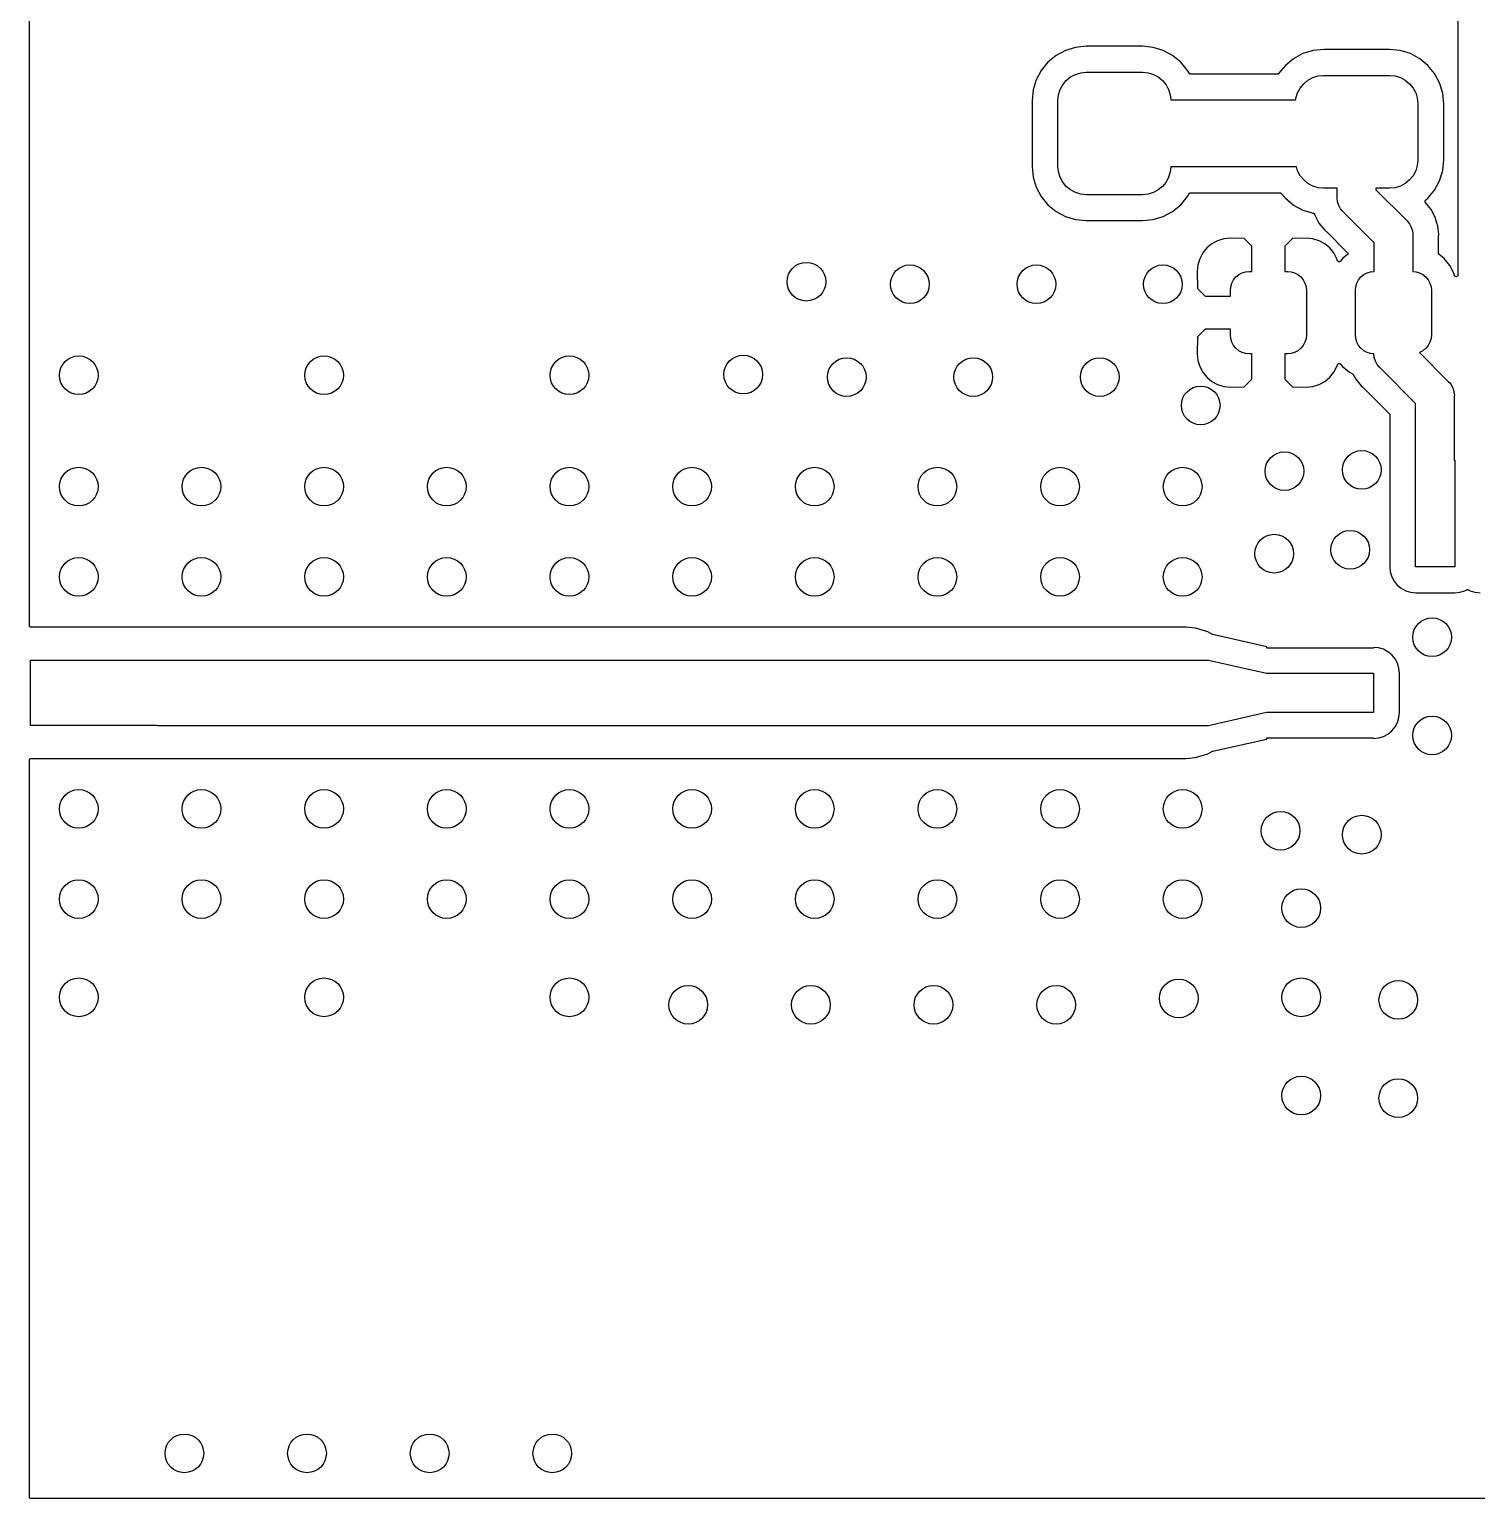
# Model space of a CAD drawing. Extents: x 5.16 to 6.06, y -3.88 to -2.24.
# Drawn here: x 5.1572 to 5.5994, y -3.8828 to -3.4341 of the extents above; entities that cross this region are included whole.
import ezdxf

# ---------------------------------------------------------------- set-up
doc = ezdxf.new("R2010")
doc.units = 0
doc.header["$MEASUREMENT"] = 0
doc.layers.add('BLACK', color=7, linetype='CONTINUOUS')

msp = doc.modelspace()

# ---------------------------------------------------------------- linework, layer by layer
at = {"layer": 'BLACK', "linetype": 'CONTINUOUS'}
for p, q in [((5.15722, -3.61619), (5.15722, -2.74999)), ((5.59364, -3.3609), (5.59364, -3.50914)), ((5.47378, -3.44052), (5.47092, -3.44205)), ((5.47688, -3.43958), (5.47378, -3.44052)), ((5.48013, -3.43926), (5.47688, -3.43958)), ((5.4973, -3.43926), (5.48013, -3.43926)), ((5.50055, -3.43958), (5.4973, -3.43926)), ((5.50365, -3.44052), (5.50055, -3.43958)), ((5.50651, -3.44205), (5.50365, -3.44052)), ((5.54632, -3.4415), (5.54346, -3.44303)), ((5.54942, -3.44056), (5.54632, -3.4415)), ((5.55267, -3.44024), (5.54942, -3.44056)), ((5.5728, -3.44024), (5.55267, -3.44024)), ((5.57605, -3.44056), (5.5728, -3.44024)), ((5.57914, -3.4415), (5.57605, -3.44056)), ((5.582, -3.44303), (5.57914, -3.4415)), ((5.46842, -3.4441), (5.46637, -3.44661)), ((5.47092, -3.44205), (5.46842, -3.4441)), ((5.50901, -3.4441), (5.50651, -3.44205)), ((5.51107, -3.44661), (5.50901, -3.4441)), ((5.54096, -3.44509), (5.53891, -3.44758)), ((5.54346, -3.44303), (5.54096, -3.44509)), ((5.58451, -3.44509), (5.582, -3.44303)), ((5.58656, -3.44759), (5.58451, -3.44509)), ((5.46484, -3.44946), (5.4639, -3.45256)), ((5.46637, -3.44661), (5.46484, -3.44946)), ((5.47294, -3.451), (5.47401, -3.4497)), ((5.47401, -3.4497), (5.47532, -3.44862)), ((5.47532, -3.44862), (5.47681, -3.44783)), ((5.47681, -3.44783), (5.47842, -3.44734)), ((5.47842, -3.44734), (5.4801, -3.44717)), ((5.4801, -3.44717), (5.49733, -3.44717)), ((5.49733, -3.44717), (5.49901, -3.44734)), ((5.49901, -3.44734), (5.50062, -3.44783)), ((5.50062, -3.44783), (5.50211, -3.44862)), ((5.50211, -3.44862), (5.50342, -3.4497)), ((5.50342, -3.4497), (5.50449, -3.451)), ((5.51155, -3.4475), (5.51107, -3.44661)), ((5.51156, -3.44752), (5.51155, -3.4475)), ((5.51157, -3.44754), (5.51156, -3.44752)), ((5.51159, -3.44756), (5.51157, -3.44754)), ((5.5116, -3.44758), (5.51159, -3.44756)), ((5.51162, -3.4476), (5.5116, -3.44758)), ((5.51163, -3.44761), (5.51162, -3.4476)), ((5.51165, -3.44763), (5.51163, -3.44761)), ((5.51167, -3.44765), (5.51165, -3.44763)), ((5.51169, -3.44766), (5.51167, -3.44765)), ((5.51171, -3.44768), (5.51169, -3.44766)), ((5.51173, -3.44769), (5.51171, -3.44768)), ((5.51175, -3.4477), (5.51173, -3.44769)), ((5.51177, -3.44771), (5.51175, -3.4477)), ((5.51179, -3.44772), (5.51177, -3.44771)), ((5.51182, -3.44773), (5.51179, -3.44772)), ((5.51184, -3.44774), (5.51182, -3.44773)), ((5.51186, -3.44775), (5.51184, -3.44774)), ((5.51188, -3.44775), (5.51186, -3.44775)), ((5.51191, -3.44776), (5.51188, -3.44775)), ((5.51194, -3.44776), (5.51191, -3.44776)), ((5.51196, -3.44776), (5.51194, -3.44776)), ((5.51198, -3.44776), (5.51196, -3.44776)), ((5.51199, -3.44776), (5.51198, -3.44776)), ((5.53852, -3.44776), (5.51199, -3.44776)), ((5.53855, -3.44776), (5.53852, -3.44776)), ((5.53857, -3.44776), (5.53855, -3.44776)), ((5.53859, -3.44776), (5.53857, -3.44776)), ((5.53862, -3.44775), (5.53859, -3.44776)), ((5.53864, -3.44775), (5.53862, -3.44775)), ((5.53866, -3.44774), (5.53864, -3.44775)), ((5.53869, -3.44773), (5.53866, -3.44774)), ((5.53872, -3.44773), (5.53869, -3.44773)), ((5.53873, -3.44772), (5.53872, -3.44773)), ((5.53876, -3.44771), (5.53873, -3.44772)), ((5.53878, -3.44769), (5.53876, -3.44771)), ((5.5388, -3.44768), (5.53878, -3.44769)), ((5.53882, -3.44767), (5.5388, -3.44768)), ((5.53884, -3.44765), (5.53882, -3.44767)), ((5.53886, -3.44764), (5.53884, -3.44765)), ((5.53888, -3.44762), (5.53886, -3.44764)), ((5.53889, -3.4476), (5.53888, -3.44762)), ((5.53891, -3.44759), (5.53889, -3.4476)), ((5.53891, -3.44758), (5.53891, -3.44759)), ((5.54548, -3.45199), (5.54655, -3.45068)), ((5.54655, -3.45068), (5.54786, -3.44961)), ((5.54786, -3.44961), (5.54935, -3.44881)), ((5.54935, -3.44881), (5.55096, -3.44832)), ((5.55096, -3.44832), (5.55264, -3.44816)), ((5.55264, -3.44816), (5.57282, -3.44816)), ((5.57282, -3.44816), (5.5745, -3.44832)), ((5.5745, -3.44832), (5.57612, -3.44881)), ((5.57612, -3.44881), (5.57761, -3.44961)), ((5.57761, -3.44961), (5.57891, -3.45068)), ((5.57891, -3.45068), (5.57998, -3.45199)), ((5.58809, -3.45045), (5.58656, -3.44759)), ((5.58903, -3.45355), (5.58809, -3.45045)), ((5.4639, -3.45256), (5.46358, -3.45581)), ((5.47149, -3.45579), (5.47166, -3.45411)), ((5.47166, -3.45411), (5.47215, -3.45249)), ((5.47215, -3.45249), (5.47294, -3.451)), ((5.50449, -3.451), (5.50529, -3.45249)), ((5.50529, -3.45249), (5.50578, -3.45411)), ((5.50578, -3.45411), (5.50593, -3.45564)), ((5.54414, -3.45564), (5.5442, -3.45509)), ((5.5442, -3.45509), (5.54469, -3.45347)), ((5.54469, -3.45347), (5.54548, -3.45199)), ((5.57998, -3.45199), (5.58078, -3.45347)), ((5.58078, -3.45347), (5.58127, -3.45509)), ((5.58127, -3.45509), (5.58143, -3.45677)), ((5.58935, -3.45679), (5.58903, -3.45355)), ((5.46358, -3.45581), (5.46358, -3.47594)), ((5.47149, -3.47596), (5.47149, -3.45579)), ((5.50593, -3.45564), (5.54414, -3.45564)), ((5.58143, -3.45677), (5.58143, -3.47399)), ((5.58935, -3.47397), (5.58935, -3.45679)), ((5.46358, -3.47594), (5.4639, -3.47919)), ((5.47166, -3.47764), (5.47149, -3.47596)), ((5.47215, -3.47926), (5.47166, -3.47764)), ((5.50578, -3.47764), (5.50529, -3.47926)), ((5.50593, -3.47611), (5.50578, -3.47764)), ((5.54433, -3.47611), (5.50593, -3.47611)), ((5.54469, -3.47729), (5.54433, -3.47611)), ((5.54548, -3.47878), (5.54469, -3.47729)), ((5.58078, -3.47729), (5.57998, -3.47878)), ((5.58127, -3.47567), (5.58078, -3.47729)), ((5.58143, -3.47399), (5.58127, -3.47567)), ((5.58809, -3.48032), (5.58903, -3.47722)), ((5.58903, -3.47722), (5.58935, -3.47397)), ((5.4639, -3.47919), (5.46484, -3.48229)), ((5.46484, -3.48229), (5.46637, -3.48514)), ((5.47294, -3.48075), (5.47215, -3.47926)), ((5.47401, -3.48205), (5.47294, -3.48075)), ((5.47532, -3.48312), (5.47401, -3.48205)), ((5.50342, -3.48205), (5.50211, -3.48312)), ((5.50449, -3.48075), (5.50342, -3.48205)), ((5.50529, -3.47926), (5.50449, -3.48075)), ((5.54655, -3.48008), (5.54548, -3.47878)), ((5.54786, -3.48115), (5.54655, -3.48008)), ((5.54935, -3.48195), (5.54786, -3.48115)), ((5.55096, -3.48244), (5.54935, -3.48195)), ((5.57612, -3.48195), (5.5745, -3.48244)), ((5.57761, -3.48115), (5.57612, -3.48195)), ((5.57891, -3.48008), (5.57761, -3.48115)), ((5.57998, -3.47878), (5.57891, -3.48008)), ((5.58656, -3.48317), (5.58809, -3.48032)), ((5.46637, -3.48514), (5.46842, -3.48765)), ((5.47681, -3.48392), (5.47532, -3.48312)), ((5.47842, -3.48441), (5.47681, -3.48392)), ((5.4801, -3.48457), (5.47842, -3.48441)), ((5.49733, -3.48457), (5.4801, -3.48457)), ((5.49901, -3.48441), (5.49733, -3.48457)), ((5.50062, -3.48392), (5.49901, -3.48441)), ((5.50211, -3.48312), (5.50062, -3.48392)), ((5.50901, -3.48765), (5.51107, -3.48514)), ((5.51107, -3.48514), (5.51155, -3.48425)), ((5.51155, -3.48424), (5.51156, -3.48423)), ((5.51155, -3.48425), (5.51155, -3.48424)), ((5.51156, -3.48423), (5.51157, -3.48421)), ((5.51157, -3.48421), (5.51159, -3.48418)), ((5.51159, -3.48418), (5.51161, -3.48416)), ((5.51161, -3.48416), (5.51162, -3.48415)), ((5.51162, -3.48415), (5.51164, -3.48413)), ((5.51164, -3.48413), (5.51166, -3.48411)), ((5.51166, -3.48411), (5.51168, -3.48409)), ((5.51168, -3.48409), (5.51169, -3.48408)), ((5.51169, -3.48408), (5.51171, -3.48407)), ((5.51171, -3.48407), (5.51173, -3.48406)), ((5.51173, -3.48406), (5.51176, -3.48404)), ((5.51176, -3.48404), (5.51178, -3.48403)), ((5.51178, -3.48403), (5.5118, -3.48402)), ((5.5118, -3.48402), (5.51182, -3.48401)), ((5.51182, -3.48401), (5.51185, -3.484)), ((5.51185, -3.484), (5.51187, -3.484)), ((5.51187, -3.484), (5.51189, -3.48399)), ((5.51189, -3.48399), (5.51192, -3.48399)), ((5.51192, -3.48399), (5.51194, -3.48399)), ((5.51194, -3.48399), (5.51197, -3.48399)), ((5.51197, -3.48399), (5.51199, -3.48398)), ((5.51199, -3.48398), (5.53933, -3.48398)), ((5.53933, -3.48398), (5.53934, -3.48398)), ((5.53934, -3.48398), (5.53936, -3.48399)), ((5.53936, -3.48399), (5.53938, -3.48399)), ((5.53938, -3.48399), (5.53941, -3.48399)), ((5.53941, -3.48399), (5.53944, -3.484)), ((5.53944, -3.484), (5.53946, -3.484)), ((5.53946, -3.484), (5.53948, -3.48401)), ((5.53948, -3.48401), (5.5395, -3.48402)), ((5.5395, -3.48402), (5.53953, -3.48402)), ((5.53953, -3.48402), (5.53955, -3.48404)), ((5.53955, -3.48404), (5.53957, -3.48404)), ((5.53957, -3.48404), (5.53959, -3.48406)), ((5.53959, -3.48406), (5.53962, -3.48407)), ((5.53962, -3.48407), (5.53963, -3.48409)), ((5.53963, -3.48409), (5.53965, -3.4841)), ((5.53965, -3.4841), (5.53967, -3.48412)), ((5.53967, -3.48412), (5.53969, -3.48413)), ((5.53969, -3.48413), (5.5397, -3.48415)), ((5.5397, -3.48415), (5.53972, -3.48417)), ((5.53972, -3.48417), (5.54096, -3.48568)), ((5.54096, -3.48568), (5.54346, -3.48773)), ((5.55264, -3.48261), (5.55096, -3.48244)), ((5.55683, -3.48261), (5.55264, -3.48261)), ((5.5568, -3.48556), (5.55683, -3.48527)), ((5.55691, -3.48672), (5.5568, -3.48556)), ((5.55683, -3.48527), (5.55683, -3.48261)), ((5.55725, -3.48783), (5.55691, -3.48672)), ((5.57282, -3.48261), (5.56864, -3.48261)), ((5.56864, -3.48261), (5.56864, -3.48311)), ((5.56864, -3.48311), (5.57792, -3.4924)), ((5.5745, -3.48244), (5.57282, -3.48261)), ((5.58361, -3.48664), (5.58362, -3.4866)), ((5.58361, -3.48669), (5.58361, -3.48664)), ((5.58361, -3.4867), (5.58361, -3.48669)), ((5.58361, -3.48669), (5.58361, -3.48669)), ((5.58362, -3.48674), (5.58361, -3.4867)), ((5.58362, -3.48655), (5.58363, -3.4865)), ((5.58362, -3.48659), (5.58362, -3.48655)), ((5.58362, -3.4866), (5.58362, -3.48659)), ((5.58362, -3.4866), (5.58362, -3.4866)), ((5.58363, -3.48679), (5.58362, -3.48674)), ((5.58363, -3.4865), (5.58364, -3.4865)), ((5.58365, -3.48684), (5.58363, -3.48679)), ((5.58363, -3.48679), (5.58363, -3.48679)), ((5.58363, -3.48679), (5.58363, -3.48679)), ((5.58364, -3.4865), (5.58365, -3.48645)), ((5.58364, -3.4865), (5.58364, -3.4865)), ((5.58365, -3.48645), (5.58367, -3.48641)), ((5.58367, -3.48641), (5.5837, -3.48637)), ((5.58367, -3.48641), (5.58367, -3.48641)), ((5.58367, -3.48641), (5.58367, -3.48641)), ((5.5837, -3.48637), (5.58373, -3.48633)), ((5.58373, -3.48633), (5.58376, -3.48629)), ((5.58373, -3.48633), (5.58373, -3.48633)), ((5.58373, -3.48633), (5.58373, -3.48633)), ((5.58376, -3.48629), (5.5838, -3.48626)), ((5.5838, -3.48626), (5.58451, -3.48568)), ((5.58451, -3.48568), (5.58656, -3.48317)), ((5.46842, -3.48765), (5.47092, -3.4897)), ((5.47092, -3.4897), (5.47378, -3.49123)), ((5.47378, -3.49123), (5.47688, -3.49217)), ((5.50055, -3.49217), (5.50365, -3.49123)), ((5.50365, -3.49123), (5.50651, -3.4897)), ((5.50651, -3.4897), (5.50901, -3.48765)), ((5.54346, -3.48773), (5.54632, -3.48926)), ((5.54632, -3.48926), (5.54942, -3.4902)), ((5.54942, -3.4902), (5.54942, -3.4902)), ((5.54942, -3.4902), (5.54947, -3.49021)), ((5.54947, -3.49021), (5.54952, -3.49022)), ((5.54952, -3.49022), (5.54952, -3.49022)), ((5.54952, -3.49022), (5.54952, -3.49022)), ((5.54952, -3.49022), (5.54956, -3.49024)), ((5.54956, -3.49024), (5.54961, -3.49026)), ((5.54961, -3.49026), (5.54961, -3.49026)), ((5.54961, -3.49026), (5.54961, -3.49026)), ((5.54961, -3.49026), (5.54965, -3.49029)), ((5.54965, -3.49029), (5.54969, -3.49031)), ((5.54969, -3.49031), (5.54969, -3.49031)), ((5.54969, -3.49031), (5.54969, -3.49032)), ((5.54969, -3.49032), (5.54972, -3.49035)), ((5.54972, -3.49035), (5.54976, -3.49038)), ((5.54976, -3.49038), (5.54976, -3.49038)), ((5.54976, -3.49038), (5.54976, -3.49039)), ((5.54976, -3.49039), (5.54979, -3.49043)), ((5.54979, -3.49043), (5.54981, -3.49046)), ((5.54981, -3.49046), (5.54981, -3.49047)), ((5.54981, -3.49047), (5.54981, -3.49047)), ((5.54981, -3.49047), (5.54983, -3.49051)), ((5.54983, -3.49051), (5.54985, -3.49055)), ((5.54985, -3.49055), (5.54994, -3.49086)), ((5.54994, -3.49086), (5.55122, -3.49325)), ((5.5578, -3.48886), (5.55725, -3.48783)), ((5.55835, -3.48953), (5.5578, -3.48886)), ((5.55854, -3.48976), (5.55835, -3.48953)), ((5.55835, -3.48953), (5.55835, -3.48953)), ((5.55876, -3.48994), (5.55854, -3.48976)), ((5.56805, -3.49923), (5.55876, -3.48994)), ((5.58367, -3.48688), (5.58365, -3.48684)), ((5.5837, -3.48692), (5.58367, -3.48688)), ((5.58367, -3.48688), (5.58367, -3.48688)), ((5.58367, -3.48688), (5.58367, -3.48688)), ((5.58372, -3.48696), (5.5837, -3.48692)), ((5.58373, -3.48697), (5.58372, -3.48696)), ((5.58416, -3.4875), (5.58373, -3.48697)), ((5.58496, -3.48847), (5.58416, -3.4875)), ((5.58416, -3.4875), (5.58416, -3.4875)), ((5.58547, -3.48909), (5.58496, -3.48847)), ((5.58496, -3.48847), (5.58496, -3.48847)), ((5.58675, -3.49148), (5.58547, -3.48909)), ((5.47688, -3.49217), (5.48013, -3.49249)), ((5.48013, -3.49249), (5.4973, -3.49249)), ((5.4973, -3.49249), (5.50055, -3.49217)), ((5.55122, -3.49325), (5.55294, -3.49535)), ((5.55294, -3.49535), (5.55345, -3.49577)), ((5.55345, -3.49577), (5.55345, -3.49577)), ((5.55345, -3.49577), (5.55347, -3.49579)), ((5.55347, -3.49579), (5.55349, -3.4958)), ((5.55349, -3.4958), (5.55989, -3.50221)), ((5.57792, -3.4924), (5.57815, -3.49258)), ((5.57815, -3.49258), (5.57848, -3.49298)), ((5.57848, -3.49298), (5.57889, -3.49348)), ((5.57889, -3.49348), (5.57944, -3.49451)), ((5.57944, -3.49451), (5.57951, -3.49476)), ((5.57951, -3.49476), (5.57977, -3.49562)), ((5.57977, -3.49562), (5.57986, -3.49649)), ((5.58728, -3.49324), (5.58675, -3.49148)), ((5.58753, -3.49408), (5.58728, -3.49324)), ((5.5878, -3.49678), (5.58753, -3.49408)), ((5.51852, -3.49958), (5.51699, -3.50084)), ((5.52027, -3.49864), (5.51852, -3.49958)), ((5.52217, -3.49807), (5.52027, -3.49864)), ((5.52417, -3.49787), (5.52217, -3.49807)), ((5.52837, -3.49792), (5.52417, -3.49787)), ((5.53072, -3.50027), (5.52837, -3.49792)), ((5.53072, -3.508), (5.53072, -3.50027)), ((5.54316, -3.49792), (5.5408, -3.50027)), ((5.5408, -3.50027), (5.5408, -3.508)), ((5.54736, -3.49787), (5.54316, -3.49792)), ((5.54935, -3.49807), (5.54736, -3.49787)), ((5.55125, -3.49864), (5.54935, -3.49807)), ((5.553, -3.49958), (5.55125, -3.49864)), ((5.55454, -3.50084), (5.553, -3.49958)), ((5.56805, -3.50801), (5.56805, -3.49923)), ((5.57986, -3.49649), (5.57989, -3.49678)), ((5.57989, -3.49678), (5.57986, -3.49707)), ((5.57986, -3.49707), (5.57986, -3.50801)), ((5.58773, -3.49747), (5.58774, -3.49745)), ((5.58773, -3.49748), (5.58773, -3.49747)), ((5.58773, -3.50245), (5.58773, -3.49748)), ((5.58774, -3.49743), (5.5878, -3.49678)), ((5.58774, -3.49745), (5.58774, -3.49743)), ((5.51479, -3.50412), (5.51422, -3.50602)), ((5.51573, -3.50237), (5.51479, -3.50412)), ((5.51699, -3.50084), (5.51573, -3.50237)), ((5.5558, -3.50237), (5.55454, -3.50084)), ((5.55673, -3.50412), (5.5558, -3.50237)), ((5.55692, -3.50473), (5.55673, -3.50412)), ((5.55694, -3.50478), (5.55692, -3.50473)), ((5.55845, -3.50411), (5.55779, -3.50491)), ((5.55986, -3.50295), (5.55845, -3.50411)), ((5.55987, -3.50293), (5.55986, -3.50295)), ((5.55989, -3.50292), (5.55987, -3.50293)), ((5.55989, -3.50221), (5.5599, -3.50221)), ((5.55991, -3.5029), (5.55989, -3.50292)), ((5.5599, -3.50221), (5.55991, -3.50223)), ((5.55991, -3.50223), (5.55993, -3.50224)), ((5.55992, -3.50288), (5.55991, -3.5029)), ((5.55994, -3.50286), (5.55992, -3.50288)), ((5.55993, -3.50224), (5.55994, -3.50227)), ((5.55994, -3.50227), (5.55996, -3.50229)), ((5.55995, -3.50284), (5.55994, -3.50286)), ((5.55996, -3.50282), (5.55995, -3.50284)), ((5.55996, -3.50229), (5.55997, -3.50231)), ((5.55998, -3.5028), (5.55996, -3.50282)), ((5.55997, -3.50231), (5.55998, -3.50233)), ((5.55998, -3.50233), (5.55999, -3.50235)), ((5.55999, -3.50278), (5.55998, -3.5028)), ((5.55999, -3.50235), (5.56, -3.50237)), ((5.56, -3.50276), (5.55999, -3.50278)), ((5.56, -3.50237), (5.56001, -3.5024)), ((5.56001, -3.50273), (5.56, -3.50276)), ((5.56001, -3.5024), (5.56002, -3.50242)), ((5.56002, -3.50271), (5.56001, -3.50273)), ((5.56002, -3.50242), (5.56002, -3.50244)), ((5.56002, -3.50244), (5.56003, -3.50247)), ((5.56003, -3.50266), (5.56002, -3.50269)), ((5.56002, -3.50269), (5.56002, -3.50271)), ((5.56003, -3.50247), (5.56003, -3.50249)), ((5.56003, -3.50249), (5.56004, -3.50251)), ((5.56004, -3.50261), (5.56003, -3.50264)), ((5.56003, -3.50264), (5.56003, -3.50266)), ((5.56004, -3.50251), (5.56004, -3.50254)), ((5.56004, -3.50254), (5.56004, -3.50257)), ((5.56004, -3.50257), (5.56004, -3.50259)), ((5.56004, -3.50259), (5.56004, -3.50261)), ((5.58773, -3.50247), (5.58773, -3.50245)), ((5.58773, -3.50249), (5.58773, -3.50247)), ((5.58774, -3.50252), (5.58773, -3.50249)), ((5.58774, -3.50255), (5.58774, -3.50252)), ((5.58775, -3.50257), (5.58774, -3.50255)), ((5.58775, -3.50259), (5.58775, -3.50257)), ((5.58776, -3.50262), (5.58775, -3.50259)), ((5.58777, -3.50264), (5.58776, -3.50262)), ((5.58778, -3.50266), (5.58777, -3.50264)), ((5.58779, -3.50268), (5.58778, -3.50266)), ((5.5878, -3.5027), (5.58779, -3.50268)), ((5.58782, -3.50273), (5.5878, -3.5027)), ((5.58783, -3.50275), (5.58782, -3.50273)), ((5.58784, -3.50276), (5.58783, -3.50275)), ((5.58786, -3.50278), (5.58784, -3.50276)), ((5.58788, -3.5028), (5.58786, -3.50278)), ((5.5879, -3.50282), (5.58788, -3.5028)), ((5.58791, -3.50283), (5.5879, -3.50282)), ((5.58792, -3.50284), (5.58791, -3.50283)), ((5.58946, -3.50411), (5.58792, -3.50284)), ((5.59117, -3.50619), (5.58946, -3.50411)), ((5.51422, -3.50602), (5.51402, -3.50802)), ((5.51402, -3.50802), (5.51407, -3.51321)), ((5.52585, -3.5097), (5.52673, -3.50898)), ((5.52673, -3.50898), (5.52773, -3.50844)), ((5.52773, -3.50844), (5.52882, -3.50811)), ((5.52882, -3.50811), (5.52996, -3.508)), ((5.52996, -3.508), (5.53072, -3.508)), ((5.5408, -3.508), (5.54157, -3.508)), ((5.54157, -3.508), (5.5427, -3.50811)), ((5.5427, -3.50811), (5.54379, -3.50844)), ((5.54379, -3.50844), (5.5448, -3.50898)), ((5.5448, -3.50898), (5.54568, -3.5097)), ((5.55696, -3.50482), (5.55694, -3.50478)), ((5.55698, -3.50486), (5.55696, -3.50482)), ((5.55696, -3.50482), (5.55696, -3.50482)), ((5.55696, -3.50482), (5.55696, -3.50482)), ((5.55701, -3.5049), (5.55698, -3.50486)), ((5.55701, -3.50491), (5.55701, -3.5049)), ((5.55705, -3.50494), (5.55701, -3.50491)), ((5.55701, -3.50491), (5.55701, -3.50491)), ((5.55708, -3.50497), (5.55705, -3.50494)), ((5.55708, -3.50498), (5.55708, -3.50497)), ((5.55708, -3.50497), (5.55708, -3.50497)), ((5.55712, -3.505), (5.55708, -3.50498)), ((5.55716, -3.50503), (5.55712, -3.505)), ((5.55721, -3.50505), (5.55716, -3.50503)), ((5.55716, -3.50503), (5.55716, -3.50503)), ((5.55716, -3.50503), (5.55716, -3.50503)), ((5.55725, -3.50507), (5.55721, -3.50505)), ((5.5573, -3.50508), (5.55725, -3.50507)), ((5.55725, -3.50507), (5.55725, -3.50507)), ((5.55725, -3.50507), (5.55725, -3.50507)), ((5.55735, -3.50509), (5.5573, -3.50508)), ((5.5574, -3.50509), (5.55735, -3.50509)), ((5.55735, -3.50509), (5.55735, -3.50509)), ((5.55735, -3.50509), (5.55735, -3.50509)), ((5.55744, -3.50509), (5.5574, -3.50509)), ((5.55745, -3.50509), (5.55744, -3.50509)), ((5.5575, -3.50508), (5.55745, -3.50509)), ((5.55745, -3.50509), (5.55745, -3.50509)), ((5.55754, -3.50507), (5.5575, -3.50508)), ((5.55759, -3.50505), (5.55754, -3.50507)), ((5.55754, -3.50507), (5.55754, -3.50507)), ((5.55754, -3.50507), (5.55754, -3.50507)), ((5.55763, -3.50503), (5.55759, -3.50505)), ((5.55768, -3.505), (5.55763, -3.50503)), ((5.55763, -3.50503), (5.55763, -3.50503)), ((5.55763, -3.50503), (5.55763, -3.50503)), ((5.55771, -3.50498), (5.55768, -3.505)), ((5.55772, -3.50498), (5.55771, -3.50498)), ((5.55771, -3.50498), (5.55771, -3.50498)), ((5.55775, -3.50494), (5.55772, -3.50498)), ((5.55778, -3.50491), (5.55775, -3.50494)), ((5.55779, -3.50491), (5.55778, -3.50491)), ((5.55778, -3.50491), (5.55778, -3.50491)), ((5.55779, -3.50491), (5.55779, -3.50491)), ((5.55779, -3.50491), (5.55779, -3.50491)), ((5.56404, -3.5097), (5.56492, -3.50898)), ((5.56492, -3.50898), (5.56592, -3.50844)), ((5.56592, -3.50844), (5.56701, -3.50811)), ((5.56701, -3.50811), (5.56805, -3.50801)), ((5.57986, -3.50801), (5.58089, -3.50811)), ((5.58089, -3.50811), (5.58198, -3.50844)), ((5.58198, -3.50844), (5.58299, -3.50898)), ((5.58299, -3.50898), (5.58387, -3.5097)), ((5.59244, -3.50856), (5.59117, -3.50619)), ((5.59266, -3.50928), (5.59244, -3.50856)), ((5.59363, -3.50924), (5.59362, -3.50927)), ((5.59364, -3.50919), (5.59363, -3.50922)), ((5.59363, -3.50922), (5.59363, -3.50924)), ((5.59364, -3.50914), (5.59364, -3.50915)), ((5.59364, -3.50915), (5.59364, -3.50917)), ((5.59364, -3.50917), (5.59364, -3.50919)), ((5.51407, -3.51321), (5.51642, -3.51556)), ((5.52415, -3.51381), (5.52426, -3.51267)), ((5.52426, -3.51267), (5.52459, -3.51158)), ((5.52459, -3.51158), (5.52513, -3.51058)), ((5.52513, -3.51058), (5.52585, -3.5097)), ((5.54568, -3.5097), (5.5464, -3.51058)), ((5.5464, -3.51058), (5.54694, -3.51158)), ((5.54694, -3.51158), (5.54727, -3.51267)), ((5.54727, -3.51267), (5.54738, -3.51381)), ((5.56234, -3.51381), (5.56245, -3.51267)), ((5.56245, -3.51267), (5.56278, -3.51158)), ((5.56278, -3.51158), (5.56332, -3.51058)), ((5.56332, -3.51058), (5.56404, -3.5097)), ((5.58387, -3.5097), (5.58459, -3.51058)), ((5.58459, -3.51058), (5.58513, -3.51158)), ((5.58513, -3.51158), (5.58546, -3.51267)), ((5.58546, -3.51267), (5.58557, -3.51381)), ((5.59267, -3.50931), (5.59266, -3.50928)), ((5.59267, -3.50933), (5.59267, -3.50931)), ((5.59268, -3.50935), (5.59267, -3.50933)), ((5.59269, -3.50938), (5.59268, -3.50935)), ((5.59271, -3.5094), (5.59269, -3.50938)), ((5.59272, -3.50942), (5.59271, -3.5094)), ((5.59273, -3.50944), (5.59272, -3.50942)), ((5.59275, -3.50946), (5.59273, -3.50944)), ((5.59276, -3.50947), (5.59275, -3.50946)), ((5.59278, -3.50949), (5.59276, -3.50947)), ((5.5928, -3.50951), (5.59278, -3.50949)), ((5.59282, -3.50953), (5.5928, -3.50951)), ((5.59284, -3.50954), (5.59282, -3.50953)), ((5.59286, -3.50956), (5.59284, -3.50954)), ((5.59288, -3.50957), (5.59286, -3.50956)), ((5.5929, -3.50958), (5.59288, -3.50957)), ((5.59292, -3.50959), (5.5929, -3.50958)), ((5.59294, -3.5096), (5.59292, -3.50959)), ((5.59297, -3.50961), (5.59294, -3.5096)), ((5.59299, -3.50962), (5.59297, -3.50961)), ((5.59301, -3.50962), (5.59299, -3.50962)), ((5.59304, -3.50963), (5.59301, -3.50962)), ((5.59306, -3.50963), (5.59304, -3.50963)), ((5.59308, -3.50964), (5.59306, -3.50963)), ((5.59311, -3.50964), (5.59308, -3.50964)), ((5.59313, -3.50964), (5.59311, -3.50964)), ((5.59316, -3.50964), (5.59313, -3.50964)), ((5.59318, -3.50964), (5.59316, -3.50964)), ((5.59321, -3.50963), (5.59318, -3.50964)), ((5.59323, -3.50963), (5.59321, -3.50963)), ((5.59325, -3.50963), (5.59323, -3.50963)), ((5.59328, -3.50962), (5.59325, -3.50963)), ((5.5933, -3.50961), (5.59328, -3.50962)), ((5.59332, -3.5096), (5.5933, -3.50961)), ((5.59335, -3.50959), (5.59332, -3.5096)), ((5.59337, -3.50958), (5.59335, -3.50959)), ((5.59339, -3.50957), (5.59337, -3.50958)), ((5.59341, -3.50956), (5.59339, -3.50957)), ((5.59343, -3.50954), (5.59341, -3.50956)), ((5.59345, -3.50953), (5.59343, -3.50954)), ((5.59347, -3.50951), (5.59345, -3.50953)), ((5.59349, -3.5095), (5.59347, -3.50951)), ((5.5935, -3.50948), (5.59349, -3.5095)), ((5.59352, -3.50946), (5.5935, -3.50948)), ((5.59353, -3.50944), (5.59352, -3.50946)), ((5.59355, -3.50942), (5.59353, -3.50944)), ((5.59356, -3.5094), (5.59355, -3.50942)), ((5.59358, -3.50938), (5.59356, -3.5094)), ((5.59359, -3.50936), (5.59358, -3.50938)), ((5.5936, -3.50934), (5.59359, -3.50936)), ((5.59361, -3.50931), (5.5936, -3.50934)), ((5.59362, -3.50927), (5.59361, -3.50929)), ((5.59361, -3.50929), (5.59361, -3.50931)), ((5.51642, -3.51556), (5.52415, -3.51556)), ((5.52415, -3.51556), (5.52415, -3.51381)), ((5.54738, -3.51381), (5.54738, -3.52739)), ((5.56234, -3.52739), (5.56234, -3.51381)), ((5.58557, -3.51381), (5.58557, -3.52739)), ((5.51642, -3.52564), (5.51407, -3.52799)), ((5.52415, -3.52564), (5.51642, -3.52564)), ((5.52415, -3.52739), (5.52415, -3.52564)), ((5.51407, -3.52799), (5.51402, -3.53317)), ((5.52426, -3.52852), (5.52415, -3.52739)), ((5.52459, -3.52961), (5.52426, -3.52852)), ((5.52513, -3.53062), (5.52459, -3.52961)), ((5.52585, -3.5315), (5.52513, -3.53062)), ((5.52673, -3.53222), (5.52585, -3.5315)), ((5.54568, -3.5315), (5.5448, -3.53222)), ((5.5464, -3.53062), (5.54568, -3.5315)), ((5.54694, -3.52961), (5.5464, -3.53062)), ((5.54727, -3.52852), (5.54694, -3.52961)), ((5.54738, -3.52739), (5.54727, -3.52852)), ((5.56245, -3.52852), (5.56234, -3.52739)), ((5.56278, -3.52961), (5.56245, -3.52852)), ((5.56332, -3.53062), (5.56278, -3.52961)), ((5.56404, -3.5315), (5.56332, -3.53062)), ((5.56492, -3.53222), (5.56404, -3.5315)), ((5.58387, -3.5315), (5.58299, -3.53222)), ((5.58459, -3.53062), (5.58387, -3.5315)), ((5.58513, -3.52961), (5.58459, -3.53062)), ((5.58546, -3.52852), (5.58513, -3.52961)), ((5.58557, -3.52739), (5.58546, -3.52852)), ((5.51402, -3.53317), (5.51422, -3.53517)), ((5.51422, -3.53517), (5.51479, -3.53707)), ((5.52773, -3.53275), (5.52673, -3.53222)), ((5.52882, -3.53309), (5.52773, -3.53275)), ((5.52996, -3.5332), (5.52882, -3.53309)), ((5.53072, -3.5332), (5.52996, -3.5332)), ((5.53072, -3.54092), (5.53072, -3.5332)), ((5.54157, -3.5332), (5.5408, -3.5332)), ((5.5408, -3.5332), (5.5408, -3.54092)), ((5.5427, -3.53309), (5.54157, -3.5332)), ((5.54379, -3.53275), (5.5427, -3.53309)), ((5.5448, -3.53222), (5.54379, -3.53275)), ((5.55712, -3.53619), (5.55717, -3.53616)), ((5.55717, -3.53616), (5.55721, -3.53615)), ((5.55717, -3.53616), (5.55717, -3.53616)), ((5.55717, -3.53616), (5.55717, -3.53616)), ((5.55721, -3.53615), (5.55726, -3.53613)), ((5.55726, -3.53613), (5.55731, -3.53612)), ((5.55726, -3.53613), (5.55726, -3.53613)), ((5.55726, -3.53613), (5.55726, -3.53613)), ((5.55731, -3.53612), (5.55735, -3.53611)), ((5.55735, -3.53611), (5.55735, -3.53611)), ((5.55735, -3.53611), (5.55736, -3.53611)), ((5.55736, -3.53611), (5.55741, -3.53611)), ((5.55741, -3.53611), (5.55745, -3.53611)), ((5.55745, -3.53611), (5.55745, -3.53611)), ((5.55745, -3.53611), (5.55745, -3.53611)), ((5.55745, -3.53611), (5.5575, -3.53612)), ((5.5575, -3.53612), (5.55755, -3.53613)), ((5.55755, -3.53613), (5.55755, -3.53613)), ((5.55755, -3.53613), (5.55755, -3.53613)), ((5.55755, -3.53613), (5.55759, -3.53615)), ((5.55759, -3.53615), (5.55764, -3.53617)), ((5.55764, -3.53617), (5.55764, -3.53617)), ((5.55764, -3.53617), (5.55764, -3.53617)), ((5.55764, -3.53617), (5.55769, -3.5362)), ((5.56592, -3.53275), (5.56492, -3.53222)), ((5.56701, -3.53309), (5.56592, -3.53275)), ((5.56802, -3.53318), (5.56701, -3.53309)), ((5.56802, -3.5332), (5.56802, -3.53318)), ((5.56813, -3.53435), (5.56802, -3.5332)), ((5.56847, -3.53547), (5.56813, -3.53435)), ((5.56902, -3.53649), (5.56847, -3.53547)), ((5.58198, -3.53275), (5.58189, -3.53278)), ((5.58189, -3.53278), (5.59062, -3.54152)), ((5.58299, -3.53222), (5.58198, -3.53275)), ((5.51479, -3.53707), (5.51573, -3.53882)), ((5.51573, -3.53882), (5.51699, -3.54036)), ((5.51699, -3.54036), (5.51852, -3.54162)), ((5.553, -3.54162), (5.55454, -3.54036)), ((5.55454, -3.54036), (5.5558, -3.53882)), ((5.5558, -3.53882), (5.55673, -3.53707)), ((5.55673, -3.53707), (5.55692, -3.53646)), ((5.55692, -3.53646), (5.55694, -3.53642)), ((5.55692, -3.53646), (5.55692, -3.53646)), ((5.55694, -3.53642), (5.55696, -3.53637)), ((5.55696, -3.53637), (5.55698, -3.53633)), ((5.55696, -3.53637), (5.55696, -3.53637)), ((5.55696, -3.53637), (5.55696, -3.53637)), ((5.55698, -3.53633), (5.55701, -3.53629)), ((5.55701, -3.53629), (5.55702, -3.53629)), ((5.55702, -3.53629), (5.55705, -3.53625)), ((5.55702, -3.53629), (5.55702, -3.53629)), ((5.55705, -3.53625), (5.55708, -3.53622)), ((5.55708, -3.53622), (5.55709, -3.53622)), ((5.55709, -3.53622), (5.55712, -3.53619)), ((5.55709, -3.53622), (5.55709, -3.53622)), ((5.55769, -3.5362), (5.55772, -3.53622)), ((5.55772, -3.53622), (5.55772, -3.53622)), ((5.55772, -3.53622), (5.55772, -3.53622)), ((5.55772, -3.53622), (5.55776, -3.53626)), ((5.55776, -3.53626), (5.55779, -3.53629)), ((5.55779, -3.53629), (5.55845, -3.53709)), ((5.55845, -3.53709), (5.56052, -3.5388)), ((5.56052, -3.5388), (5.56151, -3.53932)), ((5.56151, -3.53932), (5.56151, -3.53933)), ((5.56151, -3.53933), (5.56155, -3.53935)), ((5.56155, -3.53935), (5.56159, -3.53938)), ((5.56159, -3.53938), (5.56159, -3.53938)), ((5.56159, -3.53938), (5.56159, -3.53938)), ((5.56159, -3.53938), (5.56163, -3.53941)), ((5.56163, -3.53941), (5.56166, -3.53945)), ((5.56166, -3.53945), (5.56166, -3.53945)), ((5.56166, -3.53945), (5.56166, -3.53945)), ((5.56166, -3.53945), (5.56169, -3.53949)), ((5.56169, -3.53949), (5.56171, -3.53953)), ((5.56171, -3.53953), (5.56244, -3.54089)), ((5.56957, -3.53717), (5.56902, -3.53649)), ((5.56976, -3.53739), (5.56957, -3.53717)), ((5.56957, -3.53717), (5.56957, -3.53717)), ((5.56998, -3.53758), (5.56976, -3.53739)), ((5.58075, -3.54834), (5.56998, -3.53758)), ((5.51852, -3.54162), (5.52027, -3.54255)), ((5.52027, -3.54255), (5.52217, -3.54313)), ((5.52217, -3.54313), (5.52417, -3.54333)), ((5.52417, -3.54333), (5.52837, -3.54328)), ((5.52837, -3.54328), (5.53072, -3.54092)), ((5.5408, -3.54092), (5.54316, -3.54328)), ((5.54316, -3.54328), (5.54736, -3.54333)), ((5.54736, -3.54333), (5.54935, -3.54313)), ((5.54935, -3.54313), (5.55125, -3.54255)), ((5.55125, -3.54255), (5.553, -3.54162)), ((5.56244, -3.54089), (5.56416, -3.54299)), ((5.56416, -3.54299), (5.56467, -3.5434)), ((5.56467, -3.5434), (5.56467, -3.54341)), ((5.56467, -3.54341), (5.56469, -3.54342)), ((5.56469, -3.54342), (5.56471, -3.54344)), ((5.56471, -3.54344), (5.57273, -3.55146)), ((5.59062, -3.54152), (5.59085, -3.5417)), ((5.59085, -3.5417), (5.59108, -3.54198)), ((5.59108, -3.54198), (5.59159, -3.5426)), ((5.59159, -3.5426), (5.59214, -3.54363)), ((5.59214, -3.54363), (5.5922, -3.54383)), ((5.5922, -3.54383), (5.59247, -3.54474)), ((5.59247, -3.54474), (5.59255, -3.54553)), ((5.58075, -3.58221), (5.58075, -3.54834)), ((5.59255, -3.54553), (5.59259, -3.5459)), ((5.59259, -3.5459), (5.59256, -3.54619)), ((5.59256, -3.54619), (5.59256, -3.56562)), ((5.57273, -3.55146), (5.57273, -3.55146)), ((5.57273, -3.55146), (5.57276, -3.5515)), ((5.57276, -3.5515), (5.57279, -3.55154)), ((5.57279, -3.55154), (5.57279, -3.55154)), ((5.57279, -3.55154), (5.57279, -3.55154)), ((5.57279, -3.55154), (5.57281, -3.55158)), ((5.57281, -3.55158), (5.57284, -3.55162)), ((5.57284, -3.55162), (5.57284, -3.55162)), ((5.57284, -3.55162), (5.57284, -3.55163)), ((5.57284, -3.55163), (5.57285, -3.55167)), ((5.57285, -3.55167), (5.57286, -3.55172)), ((5.57286, -3.55172), (5.57287, -3.55172)), ((5.57287, -3.55172), (5.57287, -3.55172)), ((5.57287, -3.55172), (5.57287, -3.55177)), ((5.57287, -3.55177), (5.57287, -3.55181)), ((5.57287, -3.55181), (5.57287, -3.56521)), ((5.57287, -3.56526), (5.57283, -3.56565)), ((5.57283, -3.56565), (5.57283, -3.5982)), ((5.57287, -3.56521), (5.57287, -3.56522)), ((5.57287, -3.56522), (5.57287, -3.56524)), ((5.57287, -3.56524), (5.57287, -3.56526)), ((5.59256, -3.56562), (5.59275, -3.56562)), ((5.59275, -3.56562), (5.59275, -3.59822)), ((5.58075, -3.59822), (5.58075, -3.58221)), ((5.58075, -3.58221), (5.58075, -3.58221)), ((5.57283, -3.5982), (5.57299, -3.59976)), ((5.59275, -3.59822), (5.58075, -3.59822)), ((5.57299, -3.59976), (5.57344, -3.60125)), ((5.57344, -3.60125), (5.57417, -3.60262)), ((5.57417, -3.60262), (5.57515, -3.60382)), ((5.57515, -3.60382), (5.57635, -3.6048)), ((5.57635, -3.6048), (5.57772, -3.60553)), ((5.57772, -3.60553), (5.5792, -3.60598)), ((5.5792, -3.60598), (5.58077, -3.60614)), ((5.58077, -3.60614), (5.59272, -3.60614)), ((5.59272, -3.60614), (5.59429, -3.60598)), ((5.59429, -3.60598), (5.59578, -3.60553)), ((5.59578, -3.60553), (5.59635, -3.60522)), ((5.59635, -3.60522), (5.59636, -3.60522)), ((5.59636, -3.60522), (5.5964, -3.6052)), ((5.59636, -3.60522), (5.59636, -3.60522)), ((5.59636, -3.60522), (5.59636, -3.60522)), ((5.59636, -3.60522), (5.59636, -3.60522)), ((5.5964, -3.6052), (5.59645, -3.60518)), ((5.59645, -3.60518), (5.5965, -3.60517)), ((5.59645, -3.60518), (5.59645, -3.60518)), ((5.59645, -3.60518), (5.59645, -3.60518)), ((5.5965, -3.60517), (5.59654, -3.60516)), ((5.59654, -3.60516), (5.59655, -3.60516)), ((5.59655, -3.60516), (5.59655, -3.60516)), ((5.59655, -3.60516), (5.59659, -3.60516)), ((5.59659, -3.60516), (5.59664, -3.60516)), ((5.59664, -3.60516), (5.59664, -3.60517)), ((5.59664, -3.60517), (5.59665, -3.60517)), ((5.59665, -3.60517), (5.59669, -3.60517)), ((5.59669, -3.60517), (5.59674, -3.60518)), ((5.59674, -3.60518), (5.59674, -3.60518)), ((5.59674, -3.60518), (5.59674, -3.60519)), ((5.59674, -3.60519), (5.59679, -3.6052)), ((5.59679, -3.6052), (5.59683, -3.60522)), ((5.59683, -3.60522), (5.59741, -3.60553)), ((5.59741, -3.60553), (5.59889, -3.60598)), ((5.59889, -3.60598), (5.60046, -3.60614)), ((5.15723, -3.61623), (5.15722, -3.61619)), ((5.15723, -3.61628), (5.15723, -3.61623)), ((5.15724, -3.61633), (5.15723, -3.61628)), ((5.15723, -3.61628), (5.15723, -3.61628)), ((5.15723, -3.61628), (5.15723, -3.61628)), ((5.15726, -3.61638), (5.15724, -3.61633)), ((5.15728, -3.61642), (5.15726, -3.61638)), ((5.15726, -3.61638), (5.15726, -3.61638)), ((5.15726, -3.61638), (5.15726, -3.61638)), ((5.1573, -3.61646), (5.15728, -3.61642)), ((5.1573, -3.61647), (5.1573, -3.61646)), ((5.1573, -3.61646), (5.1573, -3.61646)), ((5.15733, -3.6165), (5.1573, -3.61647)), ((5.15736, -3.61654), (5.15733, -3.6165)), ((5.15737, -3.61654), (5.15736, -3.61654)), ((5.1574, -3.61657), (5.15737, -3.61654)), ((5.15737, -3.61654), (5.15737, -3.61654)), ((5.15744, -3.6166), (5.1574, -3.61657)), ((5.15748, -3.61663), (5.15744, -3.6166)), ((5.15744, -3.6166), (5.15744, -3.6166)), ((5.15744, -3.6166), (5.15744, -3.6166)), ((5.15753, -3.61665), (5.15748, -3.61663)), ((5.15758, -3.61666), (5.15753, -3.61665)), ((5.15753, -3.61665), (5.15753, -3.61665)), ((5.15753, -3.61665), (5.15753, -3.61665)), ((5.15762, -3.61668), (5.15758, -3.61666)), ((5.15767, -3.61668), (5.15762, -3.61668)), ((5.15762, -3.61668), (5.15762, -3.61668)), ((5.15762, -3.61668), (5.15762, -3.61668)), ((5.15772, -3.61669), (5.15767, -3.61668)), ((5.25011, -3.61669), (5.15772, -3.61669)), ((5.15772, -3.61669), (5.15772, -3.61669)), ((5.15772, -3.61669), (5.15772, -3.61669)), ((5.2502, -3.6167), (5.25011, -3.61669)), ((5.25022, -3.6167), (5.2502, -3.6167)), ((5.25024, -3.6167), (5.25022, -3.6167)), ((5.25025, -3.6167), (5.25024, -3.6167)), ((5.51057, -3.6167), (5.25025, -3.6167)), ((5.51351, -3.61699), (5.51057, -3.6167)), ((5.51729, -3.61814), (5.51351, -3.61699)), ((5.51871, -3.61889), (5.51729, -3.61814)), ((5.51875, -3.61891), (5.51871, -3.61889)), ((5.51878, -3.61893), (5.51875, -3.61891)), ((5.51879, -3.61893), (5.51878, -3.61893)), ((5.5188, -3.61893), (5.51879, -3.61893)), ((5.51884, -3.61894), (5.5188, -3.61893)), ((5.51888, -3.61895), (5.51884, -3.61894)), ((5.51889, -3.61895), (5.51888, -3.61895)), ((5.51924, -3.61899), (5.51889, -3.61895)), ((5.53532, -3.62265), (5.51924, -3.61899)), ((5.53532, -3.62306), (5.53532, -3.62265)), ((5.56791, -3.62306), (5.53532, -3.62306)), ((5.56946, -3.62298), (5.56791, -3.62283)), ((5.56791, -3.62283), (5.56791, -3.62306)), ((5.57094, -3.62343), (5.56946, -3.62298)), ((5.57231, -3.62416), (5.57094, -3.62343)), ((5.57351, -3.62515), (5.57231, -3.62416)), ((5.57449, -3.62634), (5.57351, -3.62515)), ((5.15761, -3.64674), (5.15761, -3.62674)), ((5.15761, -3.62674), (5.19596, -3.62674)), ((5.19596, -3.62674), (5.19636, -3.6267)), ((5.19636, -3.6267), (5.51746, -3.6267)), ((5.51746, -3.6267), (5.53517, -3.63074)), ((5.57522, -3.62771), (5.57449, -3.62634)), ((5.57567, -3.6292), (5.57522, -3.62771)), ((5.57583, -3.63076), (5.57567, -3.6292)), ((5.53517, -3.63074), (5.56791, -3.63074)), ((5.56791, -3.63074), (5.56791, -3.64274)), ((5.57583, -3.64272), (5.57583, -3.63076)), ((5.53517, -3.64274), (5.51746, -3.64678)), ((5.56791, -3.64274), (5.53517, -3.64274)), ((5.57567, -3.64428), (5.57583, -3.64272)), ((5.19596, -3.64674), (5.15761, -3.64674)), ((5.19636, -3.64678), (5.19596, -3.64674)), ((5.51746, -3.64678), (5.19636, -3.64678)), ((5.57231, -3.64932), (5.57351, -3.64833)), ((5.57351, -3.64833), (5.57449, -3.64714)), ((5.57449, -3.64714), (5.57522, -3.64577)), ((5.57522, -3.64577), (5.57567, -3.64428)), ((5.51924, -3.65449), (5.53532, -3.65083)), ((5.53532, -3.65083), (5.53532, -3.65043)), ((5.53532, -3.65043), (5.56791, -3.65043)), ((5.56791, -3.65043), (5.56791, -3.65065)), ((5.56791, -3.65065), (5.56946, -3.6505)), ((5.56946, -3.6505), (5.57094, -3.65005)), ((5.57094, -3.65005), (5.57231, -3.64932)), ((5.15722, -3.65729), (5.15723, -3.65724)), ((5.15722, -3.88234), (5.15722, -3.65729)), ((5.15722, -3.65729), (5.15722, -3.65729)), ((5.15722, -3.65729), (5.15722, -3.65729)), ((5.15723, -3.65719), (5.15725, -3.65714)), ((5.15723, -3.65724), (5.15723, -3.65719)), ((5.15723, -3.65719), (5.15723, -3.65719)), ((5.15723, -3.65719), (5.15723, -3.65719)), ((5.15725, -3.65714), (5.15726, -3.6571)), ((5.15726, -3.6571), (5.15728, -3.65705)), ((5.15726, -3.6571), (5.15726, -3.6571)), ((5.15726, -3.6571), (5.15726, -3.6571)), ((5.15728, -3.65705), (5.15731, -3.65701)), ((5.15731, -3.65701), (5.15734, -3.65697)), ((5.15731, -3.65701), (5.15731, -3.65701)), ((5.15731, -3.65701), (5.15731, -3.65701)), ((5.15734, -3.65697), (5.15737, -3.65694)), ((5.15737, -3.65693), (5.15741, -3.6569)), ((5.15737, -3.65694), (5.15737, -3.65693)), ((5.15737, -3.65694), (5.15737, -3.65694)), ((5.15741, -3.6569), (5.15745, -3.65687)), ((5.15745, -3.65687), (5.15749, -3.65685)), ((5.15745, -3.65687), (5.15745, -3.65687)), ((5.15745, -3.65687), (5.15745, -3.65687)), ((5.15749, -3.65685), (5.15753, -3.65683)), ((5.15753, -3.65683), (5.15758, -3.65681)), ((5.15753, -3.65683), (5.15753, -3.65683)), ((5.15753, -3.65683), (5.15753, -3.65683)), ((5.15758, -3.65681), (5.15763, -3.6568)), ((5.15763, -3.6568), (5.15763, -3.6568)), ((5.15763, -3.6568), (5.15763, -3.6568)), ((5.15763, -3.6568), (5.15768, -3.6568)), ((5.15768, -3.6568), (5.15772, -3.65679)), ((5.15772, -3.65679), (5.25011, -3.65679)), ((5.25011, -3.65679), (5.2502, -3.65678)), ((5.2502, -3.65678), (5.25021, -3.65678)), ((5.25021, -3.65678), (5.25023, -3.65678)), ((5.25023, -3.65678), (5.25025, -3.65678)), ((5.25025, -3.65678), (5.51057, -3.65678)), ((5.51057, -3.65678), (5.51351, -3.65649)), ((5.51351, -3.65649), (5.51729, -3.65534)), ((5.51729, -3.65534), (5.51871, -3.65459)), ((5.51871, -3.65458), (5.51875, -3.65457)), ((5.51871, -3.65459), (5.51871, -3.65458)), ((5.51875, -3.65457), (5.51879, -3.65455)), ((5.51879, -3.65455), (5.5188, -3.65455)), ((5.5188, -3.65455), (5.51884, -3.65454)), ((5.5188, -3.65455), (5.5188, -3.65455)), ((5.51884, -3.65454), (5.51889, -3.65453)), ((5.51889, -3.65453), (5.51924, -3.65449)), ((5.15723, -3.88239), (5.15722, -3.88234)), ((5.15723, -3.88243), (5.15723, -3.88239)), ((5.15723, -3.88244), (5.15723, -3.88243)), ((5.15724, -3.88248), (5.15723, -3.88244)), ((5.15723, -3.88244), (5.15723, -3.88244)), ((5.15726, -3.88253), (5.15724, -3.88248)), ((5.15728, -3.88257), (5.15726, -3.88253)), ((5.15726, -3.88253), (5.15726, -3.88253)), ((5.15726, -3.88253), (5.15726, -3.88253)), ((5.1573, -3.88262), (5.15728, -3.88257)), ((5.15733, -3.88265), (5.1573, -3.88262)), ((5.1573, -3.88262), (5.1573, -3.88262)), ((5.1573, -3.88262), (5.1573, -3.88262)), ((5.15736, -3.88269), (5.15733, -3.88265)), ((5.15737, -3.88269), (5.15736, -3.88269)), ((5.1574, -3.88272), (5.15737, -3.88269)), ((5.15737, -3.88269), (5.15737, -3.88269)), ((5.15744, -3.88275), (5.1574, -3.88272)), ((5.15744, -3.88276), (5.15744, -3.88275)), ((5.15748, -3.88278), (5.15744, -3.88276)), ((5.15744, -3.88276), (5.15744, -3.88276)), ((5.15753, -3.8828), (5.15748, -3.88278)), ((5.15758, -3.88282), (5.15753, -3.8828)), ((5.15753, -3.8828), (5.15753, -3.8828)), ((5.15753, -3.8828), (5.15753, -3.8828)), ((5.15762, -3.88283), (5.15758, -3.88282)), ((5.15767, -3.88284), (5.15762, -3.88283)), ((5.15762, -3.88283), (5.15762, -3.88283)), ((5.15762, -3.88283), (5.15762, -3.88283)), ((5.15772, -3.88284), (5.15767, -3.88284)), ((6.05475, -3.88284), (5.15772, -3.88284)), ((5.15772, -3.88284), (5.15772, -3.88284)), ((5.15772, -3.88284), (5.15772, -3.88284))]:
    msp.add_line(p, q, dxfattribs=at)
at = {"layer": 'BLACK'}
for centre in [(5.39462, -3.51115), (5.42624, -3.51194), (5.46489, -3.51194), (5.50354, -3.51194), (5.17232, -3.53973), (5.24726, -3.53973), (5.32221, -3.53973), (5.37533, -3.5395), (5.40695, -3.54028), (5.4456, -3.54028), (5.48425, -3.54028), (5.51509, -3.54894), (5.54069, -3.56902), (5.56431, -3.56863), (5.17232, -3.57375), (5.20979, -3.57375), (5.24726, -3.57375), (5.28474, -3.57375), (5.32221, -3.57375), (5.35969, -3.57375), (5.39716, -3.57375), (5.43463, -3.57375), (5.47211, -3.57375), (5.50958, -3.57375), (5.53754, -3.59422), (5.56076, -3.59304), (5.17232, -3.60131), (5.20979, -3.60131), (5.24726, -3.60131), (5.28474, -3.60131), (5.32221, -3.60131), (5.35969, -3.60131), (5.39716, -3.60131), (5.43463, -3.60131), (5.47211, -3.60131), (5.50958, -3.60131), (5.5858, -3.61973), (5.5858, -3.64973), (5.17232, -3.67217), (5.20979, -3.67217), (5.24726, -3.67217), (5.28474, -3.67217), (5.32221, -3.67217), (5.35969, -3.67217), (5.39716, -3.67217), (5.43463, -3.67217), (5.47211, -3.67217), (5.50958, -3.67217), (5.5395, -3.67887), (5.56431, -3.68005), (5.17232, -3.69973), (5.20979, -3.69973), (5.24726, -3.69973), (5.28474, -3.69973), (5.32221, -3.69973), (5.35969, -3.69973), (5.39716, -3.69973), (5.43463, -3.69973), (5.47211, -3.69973), (5.50958, -3.69973), (5.5458, -3.70249), (5.17232, -3.72973), (5.24726, -3.72973), (5.32221, -3.72973), (5.5084, -3.73005), (5.5458, -3.72973), (5.57546, -3.73052), (5.35851, -3.73202), (5.39598, -3.73202), (5.43345, -3.73202), (5.47093, -3.73202), (5.5458, -3.75973), (5.57546, -3.76052), (5.20457, -3.86902), (5.24204, -3.86902), (5.27952, -3.86902), (5.31699, -3.86902)]:
    msp.add_circle(centre, 0.00591, dxfattribs=at)

doc.saveas('drawing.dxf')
